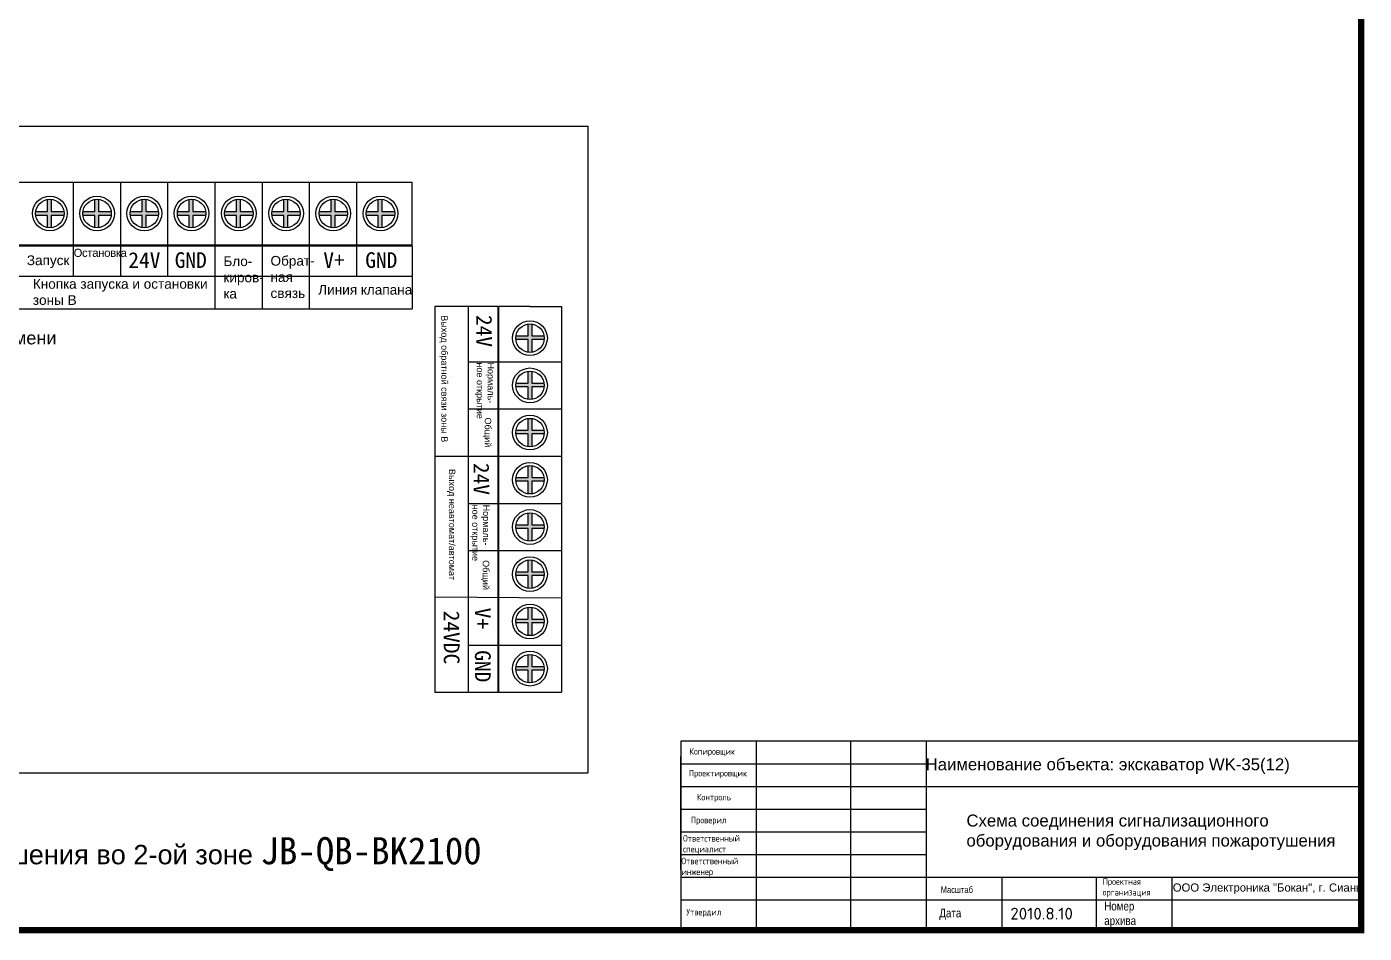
# Model space of a CAD drawing. Extents: x 48388 to 147340, y 33806 to 122092.
# Drawn here: x 114638 to 118766, y 61170 to 63969 of the extents above; entities that cross this region are included whole.
import ezdxf

# ---------------------------------------------------------------- set-up
doc = ezdxf.new("R2010")
doc.units = 0
doc.header["$LTSCALE"] = 1000
doc.header["$MEASUREMENT"] = 0
doc.layers.get('0').update_dxf_attribs({"linetype": 'CONTINUOUS'})
doc.styles.add('_TEL_DIM', font='SIMPLEX', dxfattribs={"width": 0.8, "height": 3.5, "bigfont": 'HZTXT'})
doc.styles.add('HZ', font='txt', dxfattribs={"bigfont": 'hztxt'})
doc.styles.get("Standard").update_dxf_attribs({"font": 'GBENOR', "bigfont": 'GBCBIG'})

msp = doc.modelspace()

# ---------------------------------------------------------------- hatches: boundary and pattern name
for points in [[(114752.9, 63398.1), (114713.8, 63398.1), (114713.8, 63436.1, 0.065158), (114702.4, 63435.7), (114702.4, 63398.1), (114665.8, 63398.1, 0.032725), (114665.5, 63392.4, 0.032337), (114665.8, 63386.7), (114702.4, 63386.7), (114702.4, 63349, 0.065158), (114713.8, 63348.7), (114713.8, 63386.7), (114752.9, 63386.7, 0.032337), (114753.3, 63392.4, 0.032725)], [(114898.7, 63398.1), (114859.6, 63398.1), (114859.6, 63436.1, 0.065158), (114848.2, 63435.7), (114848.2, 63398.1), (114811.6, 63398.1, 0.032725), (114811.3, 63392.4, 0.032337), (114811.6, 63386.7), (114848.2, 63386.7), (114848.2, 63349, 0.065158), (114859.6, 63348.7), (114859.6, 63386.7), (114898.7, 63386.7, 0.032337), (114899.1, 63392.4, 0.032725)], [(115005.4, 63398.1), (115005.4, 63436.1, 0.065158), (114994, 63435.7), (114994, 63398.1), (114957.4, 63398.1, 0.032725), (114957.1, 63392.4, 0.032337), (114957.4, 63386.7), (114994, 63386.7), (114994, 63349, 0.065158), (115005.4, 63348.7), (115005.4, 63386.7), (115044.5, 63386.7, 0.032337), (115044.9, 63392.4, 0.032725), (115044.5, 63398.1)], [(115151.2, 63398.1), (115151.2, 63436.1, 0.065158), (115139.8, 63435.7), (115139.8, 63398.1), (115103.2, 63398.1, 0.032725), (115102.9, 63392.4, 0.032337), (115103.2, 63386.7), (115139.8, 63386.7), (115139.8, 63349, 0.065158), (115151.2, 63348.7), (115151.2, 63386.7), (115190.3, 63386.7, 0.032337), (115190.7, 63392.4, 0.032725), (115190.3, 63398.1)], [(115297, 63398.1), (115297, 63436.1, 0.065158), (115285.6, 63435.7), (115285.6, 63398.1), (115249, 63398.1, 0.032725), (115248.7, 63392.4, 0.032337), (115249, 63386.7), (115285.6, 63386.7), (115285.6, 63349, 0.065158), (115297, 63348.7), (115297, 63386.7), (115336.1, 63386.7, 0.032337), (115336.5, 63392.4, 0.032725), (115336.1, 63398.1)], [(115442.8, 63398.1), (115442.8, 63436.1, 0.065158), (115431.4, 63435.7), (115431.4, 63398.1), (115394.8, 63398.1, 0.032725), (115394.5, 63392.4, 0.032337), (115394.8, 63386.7), (115431.4, 63386.7), (115431.4, 63349, 0.065158), (115442.8, 63348.7), (115442.8, 63386.7), (115481.9, 63386.7, 0.032337), (115482.3, 63392.4, 0.032725), (115481.9, 63398.1)], [(115588.6, 63398.1), (115588.6, 63436.1, 0.065158), (115577.2, 63435.7), (115577.2, 63398.1), (115540.6, 63398.1, 0.032725), (115540.3, 63392.4, 0.032337), (115540.6, 63386.7), (115577.2, 63386.7), (115577.2, 63349, 0.065158), (115588.6, 63348.7), (115588.6, 63386.7), (115627.7, 63386.7, 0.032337), (115628.1, 63392.4, 0.032725), (115627.7, 63398.1)], [(115734.4, 63398.1), (115734.4, 63436.1, 0.065158), (115723, 63435.7), (115723, 63398.1), (115686.4, 63398.1, 0.032725), (115686.1, 63392.4, 0.032337), (115686.4, 63386.7), (115723, 63386.7), (115723, 63349, 0.065158), (115734.4, 63348.7), (115734.4, 63386.7), (115773.5, 63386.7, 0.032337), (115773.9, 63392.4, 0.032725), (115773.5, 63398.1)], [(116197.1, 63003.1), (116235, 63003.1, 0.02528), (116235.2, 63007.5, 0.039813), (116234.7, 63014.5), (116197.1, 63014.5), (116197.1, 63051.1, 0.065131), (116185.7, 63051.1), (116185.7, 63014.5), (116148, 63014.5, 0.039813), (116147.4, 63007.5, 0.02528), (116147.6, 63003.1), (116185.7, 63003.1), (116185.7, 62964, 0.065131), (116197.1, 62964)], [(116197.1, 62857.3), (116235, 62857.3, 0.02528), (116235.2, 62861.7, 0.039813), (116234.7, 62868.7), (116197.1, 62868.7), (116197.1, 62905.3, 0.065131), (116185.7, 62905.3), (116185.7, 62868.7), (116148, 62868.7, 0.039813), (116147.4, 62861.7, 0.02528), (116147.6, 62857.3), (116185.7, 62857.3), (116185.7, 62818.2, 0.065131), (116197.1, 62818.2)], [(116197.1, 62711.5), (116235, 62711.5, 0.02528), (116235.2, 62715.9, 0.039813), (116234.7, 62722.9), (116197.1, 62722.9), (116197.1, 62759.5, 0.065131), (116185.7, 62759.5), (116185.7, 62722.9), (116148, 62722.9, 0.039813), (116147.4, 62715.9, 0.02528), (116147.6, 62711.5), (116185.7, 62711.5), (116185.7, 62672.4, 0.065131), (116197.1, 62672.4)], [(116197.1, 62565.7), (116235, 62565.7, 0.02528), (116235.2, 62570.1, 0.039813), (116234.7, 62577.1), (116197.1, 62577.1), (116197.1, 62613.7, 0.065131), (116185.7, 62613.7), (116185.7, 62577.1), (116148, 62577.1, 0.039813), (116147.4, 62570.1, 0.02528), (116147.6, 62565.7), (116185.7, 62565.7), (116185.7, 62526.6, 0.065131), (116197.1, 62526.6)], [(116197.1, 62419.9), (116235, 62419.9, 0.02528), (116235.2, 62424.3, 0.039813), (116234.7, 62431.3), (116197.1, 62431.3), (116197.1, 62467.9, 0.065131), (116185.7, 62467.9), (116185.7, 62431.3), (116148, 62431.3, 0.039813), (116147.4, 62424.3, 0.02528), (116147.6, 62419.9), (116185.7, 62419.9), (116185.7, 62380.8, 0.065131), (116197.1, 62380.8)], [(116197.1, 62274.1), (116235, 62274.1, 0.02528), (116235.2, 62278.5, 0.039813), (116234.7, 62285.5), (116197.1, 62285.5), (116197.1, 62322.1, 0.065131), (116185.7, 62322.1), (116185.7, 62285.5), (116148, 62285.5, 0.039813), (116147.4, 62278.5, 0.02528), (116147.6, 62274.1), (116185.7, 62274.1), (116185.7, 62235, 0.065131), (116197.1, 62235)], [(116197.1, 62128.3), (116235, 62128.3, 0.02528), (116235.2, 62132.7, 0.039813), (116234.7, 62139.7), (116197.1, 62139.7), (116197.1, 62176.3, 0.065131), (116185.7, 62176.3), (116185.7, 62139.7), (116148, 62139.7, 0.039813), (116147.4, 62132.7, 0.02528), (116147.6, 62128.3), (116185.7, 62128.3), (116185.7, 62089.2, 0.065131), (116197.1, 62089.2)], [(116197.1, 61982.5), (116235, 61982.5, 0.02528), (116235.2, 61986.9, 0.039813), (116234.7, 61993.9), (116197.1, 61993.9), (116197.1, 62030.5, 0.065131), (116185.7, 62030.5), (116185.7, 61993.9), (116148, 61993.9, 0.039813), (116147.4, 61986.9, 0.02528), (116147.6, 61982.5), (116185.7, 61982.5), (116185.7, 61943.4, 0.065131), (116197.1, 61943.4)]]:
    msp.add_hatch(color=256).paths.add_polyline_path(points)

# ---------------------------------------------------------------- linework, layer by layer
for p, q in [((111987.8, 63489.6), (115827.2, 63489.6)), ((114782.3, 63295.2), (114782.3, 63489.6)), ((114782.3, 63198.5), (114782.3, 63489.6)), ((114928.1, 63295.2), (114928.1, 63489.6)), ((114928.1, 63198.5), (114928.1, 63489.6)), ((115073.9, 63295.2), (115073.9, 63489.6)), ((115073.9, 63198.5), (115073.9, 63489.6)), ((115219.7, 63295.2), (115219.7, 63489.6)), ((115219.7, 63098.3), (115219.7, 63489.6)), ((115365.5, 63295.2), (115365.5, 63489.6)), ((115365.5, 63098.3), (115365.5, 63489.6)), ((115511.3, 63295.2), (115511.3, 63489.6)), ((115511.3, 63098.3), (115511.3, 63489.6)), ((115657.1, 63295.2), (115657.1, 63489.6)), ((115657.1, 63198.5), (115657.1, 63489.6)), ((115827.2, 63295.2), (115827.2, 63489.6)), ((111987.8, 63295.2), (115827.2, 63295.2)), ((111987.8, 63292.7), (115827.2, 63292.7)), ((115827.2, 63292.7), (115827.2, 63098.3)), ((113324.3, 63198.5), (115827.2, 63198.5)), ((115511.3, 63198.5), (115827.2, 63198.5)), ((111987.8, 63098.3), (115827.2, 63098.3)), ((115897.3, 63104.7), (115897.3, 61914)), ((116091.7, 63104.7), (115897.3, 63104.7)), ((116000.8, 63104.7), (116000.8, 61914)), ((116091.7, 63104.7), (116091.7, 61914)), ((116094.1, 63104.7), (116094.1, 61914)), ((116191.3, 63104.7), (116094.1, 63104.7)), ((116191.3, 63104.7), (116239.9, 63104.7)), ((116239.9, 63104.7), (116288.5, 63104.7)), ((116288.5, 63104.7), (116288.5, 61914)), ((116000.8, 62934.6), (116288.5, 62934.6)), ((116000.8, 62788.8), (116288.5, 62788.8)), ((115897.3, 62643), (116288.5, 62643)), ((116000.8, 62497.2), (116288.5, 62497.2)), ((116000.8, 62351.4), (116288.5, 62351.4)), ((115897.3, 62208.2), (116288.5, 62205.6)), ((116000.8, 62059.8), (116288.5, 62059.8)), ((115897.3, 61914), (116288.5, 61914)), ((116657.1, 61762.7), (116657.1, 61179.5)), ((118756.6, 61762.7), (116657.1, 61762.7)), ((116890.4, 61179.5), (116890.4, 61762.7)), ((117182, 61179.5), (117182, 61762.7)), ((117415.3, 61179.5), (117415.3, 61762.7)), ((118756.6, 61179.5), (118756.6, 61762.7)), ((116657.1, 61646), (116657.1, 61716)), ((116657.1, 61692.7), (117415.3, 61692.7)), ((111429.4, 61665.3), (116369.5, 61665.3)), ((116657.1, 61576), (116657.1, 61646)), ((116657.1, 61622.7), (118756.6, 61622.7)), ((116657.1, 61506.1), (116657.1, 61576)), ((116657.1, 61552.7), (117415.3, 61552.7)), ((116657.1, 61436.1), (116657.1, 61506.1)), ((116657.1, 61482.7), (117415.3, 61482.7)), ((116657.1, 61366.1), (116657.1, 61436.1)), ((116657.1, 61412.8), (117415.3, 61412.8)), ((116657.1, 61342.8), (118756.6, 61342.8)), ((117648.5, 61179.5), (117648.5, 61342.8)), ((117940.1, 61179.5), (117940.1, 61342.8)), ((118173.4, 61179.5), (118173.4, 61342.8)), ((116657.1, 61272.8), (118756.6, 61272.8)), ((116657.1, 61179.5), (118756.6, 61179.5)), ((117415.3, 61179.5), (117182, 61179.5)), ((117648.5, 61179.5), (117415.3, 61179.5)), ((117940.1, 61179.5), (117648.5, 61179.5)), ((118173.4, 61179.5), (117940.1, 61179.5)), ((118756.6, 61179.5), (118173.4, 61179.5))]:
    msp.add_line(p, q)
at = {"const_width": 19.4}
msp.add_lwpolyline([(111175, 61179.5), (118756.6, 61179.5), (118756.6, 66758.8), (111175, 66758.8)], close=True, dxfattribs=at)
for points in [[(111429.4, 61665.3), (111429.4, 63662.5), (116369.5, 63662.5), (116369.5, 61665.3)], [(114702.4, 63398.1), (114702.4, 63435.7)], [(114713.8, 63436.1), (114713.8, 63398.1)], [(114848.2, 63398.1), (114848.2, 63435.7)], [(114859.6, 63436.1), (114859.6, 63398.1)], [(114994, 63398.1), (114994, 63435.7)], [(115005.4, 63436.1), (115005.4, 63398.1)], [(115139.8, 63398.1), (115139.8, 63435.7)], [(115151.2, 63436.1), (115151.2, 63398.1)], [(115285.6, 63398.1), (115285.6, 63435.7)], [(115297, 63436.1), (115297, 63398.1)], [(115431.4, 63398.1), (115431.4, 63435.7)], [(115442.8, 63436.1), (115442.8, 63398.1)], [(115577.2, 63398.1), (115577.2, 63435.7)], [(115588.6, 63436.1), (115588.6, 63398.1)], [(115723, 63398.1), (115723, 63435.7)], [(115734.4, 63436.1), (115734.4, 63398.1)], [(114665.8, 63398.1), (114702.4, 63398.1)], [(114702.4, 63386.7), (114665.8, 63386.7)], [(114702.4, 63349), (114702.4, 63386.7)], [(114713.8, 63398.1), (114752.9, 63398.1)], [(114752.9, 63386.7), (114713.8, 63386.7)], [(114713.8, 63386.7), (114713.8, 63348.7)], [(114811.6, 63398.1), (114848.2, 63398.1)], [(114848.2, 63386.7), (114811.6, 63386.7)], [(114848.2, 63349), (114848.2, 63386.7)], [(114859.6, 63398.1), (114898.7, 63398.1)], [(114898.7, 63386.7), (114859.6, 63386.7)], [(114859.6, 63386.7), (114859.6, 63348.7)], [(114957.4, 63398.1), (114994, 63398.1)], [(114994, 63386.7), (114957.4, 63386.7)], [(114994, 63349), (114994, 63386.7)], [(115005.4, 63398.1), (115044.5, 63398.1)], [(115044.5, 63386.7), (115005.4, 63386.7)], [(115005.4, 63386.7), (115005.4, 63348.7)], [(115103.2, 63398.1), (115139.8, 63398.1)], [(115139.8, 63386.7), (115103.2, 63386.7)], [(115139.8, 63349), (115139.8, 63386.7)], [(115151.2, 63398.1), (115190.3, 63398.1)], [(115190.3, 63386.7), (115151.2, 63386.7)], [(115151.2, 63386.7), (115151.2, 63348.7)], [(115249, 63398.1), (115285.6, 63398.1)], [(115285.6, 63386.7), (115249, 63386.7)], [(115285.6, 63349), (115285.6, 63386.7)], [(115297, 63398.1), (115336.1, 63398.1)], [(115336.1, 63386.7), (115297, 63386.7)], [(115297, 63386.7), (115297, 63348.7)], [(115394.8, 63398.1), (115431.4, 63398.1)], [(115431.4, 63386.7), (115394.8, 63386.7)], [(115431.4, 63349), (115431.4, 63386.7)], [(115442.8, 63398.1), (115481.9, 63398.1)], [(115481.9, 63386.7), (115442.8, 63386.7)], [(115442.8, 63386.7), (115442.8, 63348.7)], [(115540.6, 63398.1), (115577.2, 63398.1)], [(115577.2, 63386.7), (115540.6, 63386.7)], [(115577.2, 63349), (115577.2, 63386.7)], [(115588.6, 63398.1), (115627.7, 63398.1)], [(115588.6, 63386.7), (115588.6, 63348.7)], [(115627.7, 63386.7), (115588.6, 63386.7)], [(115686.4, 63398.1), (115723, 63398.1)], [(115723, 63386.7), (115686.4, 63386.7)], [(115723, 63349), (115723, 63386.7)], [(115734.4, 63398.1), (115773.5, 63398.1)], [(115773.5, 63386.7), (115734.4, 63386.7)], [(115734.4, 63386.7), (115734.4, 63348.7)], [(116185.7, 63014.5), (116185.7, 63051.1)], [(116197.1, 63051.1), (116197.1, 63014.5)], [(116185.7, 63003.1), (116147.6, 63003.1)], [(116148, 63014.5), (116185.7, 63014.5)], [(116185.7, 62964), (116185.7, 63003.1)], [(116197.1, 63014.5), (116234.7, 63014.5)], [(116197.1, 63003.1), (116197.1, 62964)], [(116235, 63003.1), (116197.1, 63003.1)], [(116185.7, 62868.7), (116185.7, 62905.3)], [(116197.1, 62905.3), (116197.1, 62868.7)], [(116185.7, 62857.3), (116147.6, 62857.3)], [(116148, 62868.7), (116185.7, 62868.7)], [(116185.7, 62818.2), (116185.7, 62857.3)], [(116197.1, 62868.7), (116234.7, 62868.7)], [(116197.1, 62857.3), (116197.1, 62818.2)], [(116235, 62857.3), (116197.1, 62857.3)], [(116185.7, 62722.9), (116185.7, 62759.5)], [(116197.1, 62759.5), (116197.1, 62722.9)], [(116185.7, 62711.5), (116147.6, 62711.5)], [(116148, 62722.9), (116185.7, 62722.9)], [(116185.7, 62672.4), (116185.7, 62711.5)], [(116197.1, 62722.9), (116234.7, 62722.9)], [(116197.1, 62711.5), (116197.1, 62672.4)], [(116235, 62711.5), (116197.1, 62711.5)], [(116185.7, 62577.1), (116185.7, 62613.7)], [(116197.1, 62613.7), (116197.1, 62577.1)], [(116185.7, 62565.7), (116147.6, 62565.7)], [(116148, 62577.1), (116185.7, 62577.1)], [(116185.7, 62526.6), (116185.7, 62565.7)], [(116197.1, 62577.1), (116234.7, 62577.1)], [(116197.1, 62565.7), (116197.1, 62526.6)], [(116235, 62565.7), (116197.1, 62565.7)], [(116185.7, 62431.3), (116185.7, 62467.9)], [(116197.1, 62467.9), (116197.1, 62431.3)], [(116185.7, 62419.9), (116147.6, 62419.9)], [(116148, 62431.3), (116185.7, 62431.3)], [(116185.7, 62380.8), (116185.7, 62419.9)], [(116197.1, 62431.3), (116234.7, 62431.3)], [(116197.1, 62419.9), (116197.1, 62380.8)], [(116235, 62419.9), (116197.1, 62419.9)], [(116185.7, 62285.5), (116185.7, 62322.1)], [(116197.1, 62322.1), (116197.1, 62285.5)], [(116185.7, 62274.1), (116147.6, 62274.1)], [(116148, 62285.5), (116185.7, 62285.5)], [(116185.7, 62235), (116185.7, 62274.1)], [(116197.1, 62285.5), (116234.7, 62285.5)], [(116197.1, 62274.1), (116197.1, 62235)], [(116235, 62274.1), (116197.1, 62274.1)], [(116185.7, 62139.7), (116185.7, 62176.3)], [(116197.1, 62176.3), (116197.1, 62139.7)], [(116148, 62139.7), (116185.7, 62139.7)], [(116197.1, 62139.7), (116234.7, 62139.7)], [(116185.7, 62128.3), (116147.6, 62128.3)], [(116185.7, 62089.2), (116185.7, 62128.3)], [(116197.1, 62128.3), (116197.1, 62089.2)], [(116235, 62128.3), (116197.1, 62128.3)], [(116185.7, 61993.9), (116185.7, 62030.5)], [(116197.1, 62030.5), (116197.1, 61993.9)], [(116185.7, 61982.5), (116147.6, 61982.5)], [(116148, 61993.9), (116185.7, 61993.9)], [(116185.7, 61943.4), (116185.7, 61982.5)], [(116197.1, 61993.9), (116234.7, 61993.9)], [(116197.1, 61982.5), (116197.1, 61943.4)], [(116235, 61982.5), (116197.1, 61982.5)]]:
    msp.add_lwpolyline(points)
for centre, radius in [((114709.4, 63392.4), 53.6), ((114709.4, 63392.4), 43.9), ((114855.2, 63392.4), 53.6), ((114855.2, 63392.4), 43.9), ((115001, 63392.4), 53.6), ((115001, 63392.4), 43.9), ((115146.8, 63392.4), 53.6), ((115146.8, 63392.4), 43.9), ((115292.6, 63392.4), 53.6), ((115292.6, 63392.4), 43.9), ((115438.4, 63392.4), 53.6), ((115438.4, 63392.4), 43.9), ((115584.2, 63392.4), 53.6), ((115584.2, 63392.4), 43.9), ((115730, 63392.4), 53.6), ((115730, 63392.4), 43.9), ((116191.3, 63007.5), 53.6), ((116191.3, 63007.5), 43.9), ((116191.3, 62861.7), 53.6), ((116191.3, 62861.7), 43.9), ((116191.3, 62715.9), 53.6), ((116191.3, 62715.9), 43.9), ((116191.3, 62570.1), 53.6), ((116191.3, 62570.1), 43.9), ((116191.3, 62424.3), 53.6), ((116191.3, 62424.3), 43.9), ((116191.3, 62278.5), 53.6), ((116191.3, 62278.5), 43.9), ((116191.3, 62132.7), 53.6), ((116191.3, 62132.7), 43.9), ((116191.3, 61986.9), 53.6), ((116191.3, 61986.9), 43.9)]:
    msp.add_circle(centre, radius)

# ---------------------------------------------------------------- texts
at = {"style": 'HZ'}
msp.add_text('2010.8.10', height=36.48, dxfattribs=at).set_placement((117673.9, 61212))
at = {"attachment_point": 1}
for s, insert, char_height, width in [('{\\fArial|b0|i0|c204|p34;Запуск}', (114638.3, 63262.9), 30, 143.968), ('{\\fArial|b0|i0|c204|p34;\\T0.95;Остановка}', (114782.8, 63283.5), 25, 141.98), ('{\\f宋体|b0|i0|c134|p54;24V}', (114951.5, 63272.9), 48.6, 141.98), ('{\\f宋体|b0|i0|c134|p54;GND}', (115094.7, 63272.9), 48.6, 141.98), ('{\\fArial|b0|i0|c204|p34;Бло-\\Pкиров-\\Pка}', (115245.1, 63260), 30, 143.968), ('{\\fArial|b0|i0|c204|p34;Обрат-\\Pная\\Pсвязь}', (115390.4, 63261.3), 30, 143.968), ('{\\f宋体|b0|i0|c134|p54;V+}', (115553.4, 63272.9), 48.6, 141.98), ('{\\f宋体|b0|i0|c134|p54;GND}', (115682.8, 63272.9), 48.6, 141.98), ('{\\fArial|b0|i0|c204|p34;Кнопка запуска и остановки зоны \\fArial|b0|i0|c0|p34;B}', (114656.8, 63190.1), 30, 583.099), ('{\\fArial|b0|i0|c204|p34;\\H0.60876x;Линия клапана}', (115537.7, 63171.9), 49.28, 288.172), ('{\\fArial|b0|i0|c204|p34;Детектор пламени}', (114251.2, 63028.2), 40, 590.598), ('{\\fArial|b0|i0|c204|p34;\\H0.51191x;Наименование объекта: экскаватор \\fArial|b0|i0|c0|p34;WK-35\\fArial|b0|i0|c204|p34;(12)}', (117412.5, 61710), 72.2779, 1243.692), ('{\\fArial|b0|i0|c204|p34;\\H0.76132x;Схема соединения сигнализационного оборудования и оборудования пожаротушения}', (117538.5, 61536.3), 48.6, 1183.525), ('{\\fArial|b0|i0|c0|p34;\\H0.7174x;II. \\fArial|b0|i0|c204|p34;Схема соединительных зажимов устройства управления газового пожаротушения во 2-ой зоне \\fSimSun|b0|i0|c134|p54;\\H1.3939x;JB-QB-BK2100}', (111513, 61466.4), 83.6352, 4637.904), ('{\\fArial|b0|i0|c204|p34;ООО Электроника "Бокан", г. Сиань}', (118175.3, 61323.5), 25, 1147.08)]:
    msp.add_mtext(s, dxfattribs=dict(at, insert=insert, char_height=char_height, width=width))
at = {"attachment_point": 1, "rotation": 270}
for s, insert, char_height, width in [('{\\fArial|b0|i0|c204|p34;\\H0.40584x;Выход обратной связи\\fArial|b0|i0|c0|p34; \\fArial|b0|i0|c204|p34;зоны В}', (115937.6, 63078.2), 49.2804, 421.249), ('{\\f宋体|b0|i0|c134|p54;24V}', (116074.4, 63079.1), 48.6, 141.98), ('{\\fArial|b0|i0|c204|p34;\\H0.40584x;Нормаль-\\Pное открытие}', (116080.5, 62932.5), 49.28, 180.123), ('{\\fArial|b0|i0|c204|p34;Общий}', (116071.8, 62762.4), 20, 143.968), ('{\\fArial|b0|i0|c204|p34;\\H0.40584x;Выход неавтомат/автомат}', (115961, 62603.6), 49.28, 499.595), ('{\\f宋体|b0|i0|c134|p54;24V}', (116065.8, 62622.4), 48.6, 141.98), ('{\\fArial|b0|i0|c204|p34;\\H0.40584x;Нормаль-\\Pное открытие}', (116066.4, 62493.4), 49.28, 180.123), ('{\\fArial|b0|i0|c204|p34;Общий}', (116065.6, 62321.9), 20, 143.968), ('{\\f宋体|b0|i0|c134|p54;V+}', (116070.2, 62175.1), 48.6, 141.98), ('{\\f宋体|b0|i0|c134|p54;24VDC}', (115973.9, 62165.9), 48.6, 171.23), ('{\\f宋体|b0|i0|c134|p54;GND}', (116070.2, 62043.9), 48.6, 141.98)]:
    msp.add_mtext(s, dxfattribs=dict(at, insert=insert, char_height=char_height, width=width))
at = {"char_height": 20, "attachment_point": 1, "style": '_TEL_DIM'}
for s, insert in [('{\\Fsimplex,hztxt|c204;Копировщик}', (116683.2, 61741.3)), ('{\\Fsimplex,hztxt|c204;Проектировщик}', (116681.7, 61674.1)), ('{\\Fsimplex,hztxt|c204;Контроль}', (116706.5, 61600.1)), ('{\\Fsimplex,hztxt|c204;Проверил}', (116687.8, 61529.3)), ('{\\Fsimplex,hztxt|c204;Ответственный\\Pспециалист}', (116663.9, 61473)), ('{\\Fsimplex,hztxt|c204;Ответственный\\Pинженер}', (116658.7, 61402.9)), ('{\\Fsimplex,hztxt|c204;Проектная\\Pорганизация}', (117958.7, 61339.6)), ('{\\Fsimplex,hztxt|c204;Утвердил}', (116674.2, 61245))]:
    msp.add_mtext(s, dxfattribs=dict(at, insert=insert))
at = {"attachment_point": 1, "style": '_TEL_DIM'}
for s, insert, char_height, width in [('{\\fArial|b0|i0|c204|p34;Масштаб}', (117459, 61314.3), 20, 1070.762), ('{\\fArial|b0|i0|c204|p34;Номер архива}', (117963.8, 61267.1), 27, 30.462), ('{\\fArial|b0|i0|c204|p34;Дата}', (117454.8, 61245.7), 27, 30.776)]:
    msp.add_mtext(s, dxfattribs=dict(at, insert=insert, char_height=char_height, width=width))

doc.saveas('drawing.dxf')
